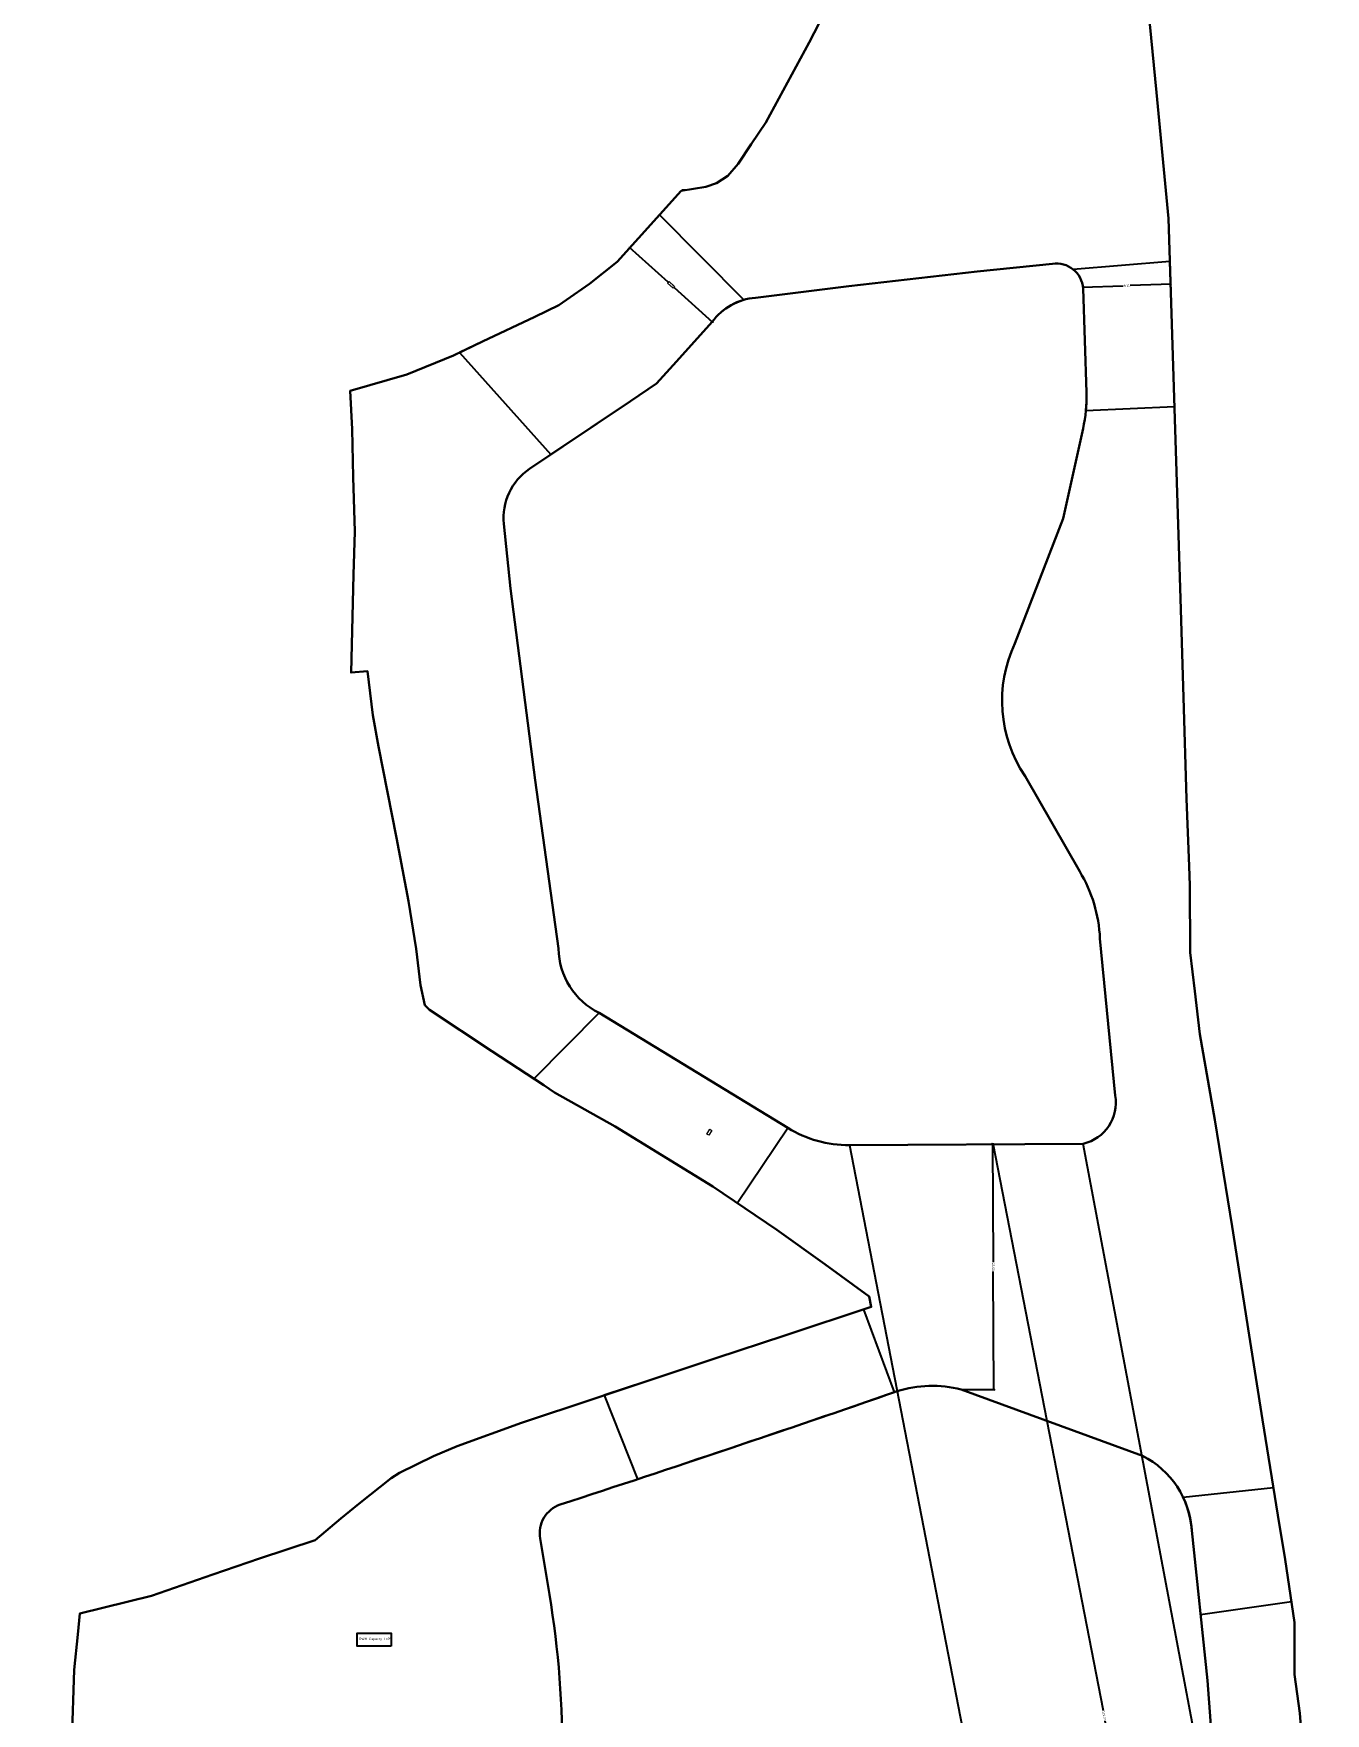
# Model space of a CAD drawing. Header units: metres. Extents: x 256329 to 886268, y -249371 to 355.
# Drawn here: x 284054.3 to 284188.7, y -1153.4 to -978.6 of the extents above; entities that cross this region are included whole.
import ezdxf

# ---------------------------------------------------------------- set-up
doc = ezdxf.new("R2010")
doc.units = ezdxf.units.M
doc.header["$MEASUREMENT"] = 0
doc.header["$PDMODE"] = 35
doc.linetypes.add('CONTINULUS', pattern=[0])
doc.linetypes.add('DASHED', pattern=[0.75, 0.5, -0.25])
doc.layers.get('0').update_dxf_attribs({"lineweight": 18})
doc.layers.get('Defpoints').update_dxf_attribs({"lineweight": 20})
for name, color, linetype, lineweight in [('A-COL', 2, 'Continuous', 0), ('BLK_1_COVERED_AREA', 140, 'Continuous', 30), ('BLK_1_LVL_0_BLDG_FOOT_PRINT', 1, 'DASHED', 9), ('BLK_2_COVERED_AREA', 140, 'Continuous', 30), ('PLOT_BOUNDARY', 3, 'Continuous', 30)]:
    doc.layers.add(name, color=color, linetype=linetype, lineweight=lineweight)
for name, color, linetype, plot in [('BLK_1_LVL_0_FRONT_SETBACK', 2, 'Continuous', False), ('BLK_1_LVL_0_REAR_SETBACK', 11, 'Continuous', False), ('BLK_1_LVL_0_SIDE_SETBACK1', 171, 'Continuous', False), ('BLK_1_LVL_0_SIDE_SETBACK2', 102, 'Continuous', False), ('RWH', 4, 'Continuous', False)]:
    doc.layers.add(name, color=color, linetype=linetype, plot=plot)
for name, color, linetype in [('BLK_2_LVL_0_BLDG_FOOT_PRINT', 22, 'Continuous'), ('BLK_2_LVL_0_REAR_SETBACK', 11, 'Continuous'), ('BLK_2_LVL_0_SIDE_SETBACK1', 171, 'Continuous'), ('DIST_BETWEEN_BLK_1_BLK_2', 7, 'Continuous')]:
    doc.layers.add(name, color=color, linetype=linetype)
doc.styles.get("Standard").update_dxf_attribs({"font": 'arial.ttf'})
doc.dimstyles.new('METRIC DIM', dxfattribs={"dimtxt": 0.23, "dimasz": 0.18, "dimexe": 0.1, "dimexo": 0.1, "dimgap": 0.09, "dimtad": 0, "dimzin": 0, "dimdsep": 46, "dimtxsty": 'Standard', "dimblk": 'OBLIQUE', "dimcen": 0, "dimdle": 0.1, "dimclrd": 147, "dimclre": 147, "dimclrt": 7, "dimadec": 0, "dimazin": 0, "dimtfac": 1, "dimtofl": 0, "dimtmove": 0, "dimatfit": 2, "dimfxl": 0.125, "dimtolj": 1, "dimtzin": 0, "dimarcsym": 0})

# ---------------------------------------------------------------- blocks, each defined once
blk = doc.blocks.new('_Oblique')
at = {"color": 0, "linetype": 'ByBlock', "lineweight": -2}
blk.add_line((-0.5, -0.5), (0.5, 0.5), dxfattribs=at)
blk = doc.blocks.new('*D27')
at = {"layer": 'BLK_1_LVL_0_SIDE_SETBACK1', "color": 147, "lineweight": -2, "transparency": 16777216}
for p, q in [((284116.237768, -1000.773402), (284120.243389, -1004.394395)), ((284124.942232, -1008.642046), (284120.936611, -1005.021052))]:
    blk.add_line(p, q, dxfattribs=at)
at = {"layer": 'Defpoints', "color": 0, "transparency": 16777216}
for p in [(284116.31195, -1000.840461, -1.151947), (284116.31195, -1000.840461), (284124.868049, -1008.574986, -1.109306)]:
    blk.add_point(p, dxfattribs=at)
at = {"layer": 'BLK_1_LVL_0_SIDE_SETBACK1', "color": 147, "lineweight": -2, "transparency": 16777216, "xscale": 0.18, "yscale": 0.18, "zscale": 0.18}
for p, rotation in [((284116.31195, -1000.840461), 137.887113), ((284124.868049, -1008.574986), 317.887113)]:
    blk.add_blockref('_Oblique', p, dxfattribs=dict(at, rotation=rotation))
at = {"layer": 'BLK_1_LVL_0_SIDE_SETBACK1', "color": 7, "transparency": 16777216, "insert": (284120.59, -1004.707724), "char_height": 0.23, "attachment_point": 5, "rotation": 317.88711317}
blk.add_mtext('\\A1;11.53', dxfattribs=at)
blk = doc.blocks.new('*D234')
at = {"layer": 'BLK_1_LVL_0_REAR_SETBACK', "color": 147, "lineweight": -2, "transparency": 16777216}
for p, q in [((284163.341962, -1004.940936), (284167.629117, -1004.80524)), ((284163.443315, -1004.982096), (284163.438749, -1004.837823)), ((284172.648941, -1004.646354), (284168.361786, -1004.78205)), ((284172.550393, -1004.693842), (284172.545827, -1004.549568))]:
    blk.add_line(p, q, dxfattribs=at)
at = {"layer": 'Defpoints', "color": 0, "transparency": 16777216}
for p in [(284163.446479, -1005.082046, -1.109306), (284172.548991, -1004.649518), (284172.553557, -1004.793791, -1.151947)]:
    blk.add_point(p, dxfattribs=at)
at = {"layer": 'BLK_1_LVL_0_REAR_SETBACK', "color": 147, "lineweight": -2, "transparency": 16777216, "xscale": 0.18, "yscale": 0.18, "zscale": 0.18}
for p, rotation in [((284163.441912, -1004.937773), 181.812906), ((284172.548991, -1004.649518), 1.812906)]:
    blk.add_blockref('_Oblique', p, dxfattribs=dict(at, rotation=rotation))
at = {"layer": 'BLK_1_LVL_0_REAR_SETBACK', "color": 7, "transparency": 16777216, "insert": (284167.995451, -1004.793645), "char_height": 0.23, "attachment_point": 5, "rotation": 1.81290621}
blk.add_mtext('\\A1;9.11', dxfattribs=at)
blk = doc.blocks.new('*D28')
at = {"layer": 'BLK_1_LVL_0_SIDE_SETBACK2', "color": 147, "lineweight": -2, "transparency": 16777216}
for p, q in [((284153.992343, -1094.186901), (284153.992343, -1094.186901)), ((284154.07144, -1094.069667), (284165.542585, -1153.124068)), ((284177.225993, -1213.271223), (284165.754849, -1154.216822)), ((284177.10876, -1213.192126), (284177.10876, -1213.192126))]:
    blk.add_line(p, q, dxfattribs=at)
at = {"layer": 'Defpoints', "color": 0, "transparency": 16777216}
for p in [(284154.090509, -1094.167832, 1.152818), (284177.206925, -1213.173058), (284177.206925, -1213.173058)]:
    blk.add_point(p, dxfattribs=at)
at = {"layer": 'BLK_1_LVL_0_SIDE_SETBACK2', "color": 147, "lineweight": -2, "transparency": 16777216, "xscale": 0.18, "yscale": 0.18, "zscale": 0.18}
for p, rotation in [((284154.090509, -1094.167832), 100.992644), ((284177.206925, -1213.173058), 280.992644)]:
    blk.add_blockref('_Oblique', p, dxfattribs=dict(at, rotation=rotation))
at = {"layer": 'BLK_1_LVL_0_SIDE_SETBACK2', "color": 7, "transparency": 16777216, "insert": (284165.648717, -1153.670445), "char_height": 0.23, "attachment_point": 5, "rotation": 280.99264364}
blk.add_mtext('\\A1;121.23', dxfattribs=at)
blk = doc.blocks.new('*D1042')
at = {"layer": 'Defpoints', "color": 0, "linetype": 'CONTINULUS', "ltscale": 0.05, "transparency": 16777216}
for p in [(284150.608206, -1094.188839, -1.109306), (284154.017429, -1094.168273), (284150.762181, -1119.71386, -1.109306)]:
    blk.add_point(p, dxfattribs=at)
at = {"layer": 'DIST_BETWEEN_BLK_1_BLK_2', "color": 147, "lineweight": -2, "ltscale": 0.05, "transparency": 16777216}
for p, q in [((284150.708204, -1094.188236), (284154.117428, -1094.16767)), ((284154.016826, -1094.068275), (284154.091522, -1106.450765)), ((284154.172008, -1119.793293), (284154.097313, -1107.410803)), ((284150.862179, -1119.713257), (284154.271403, -1119.692691))]:
    blk.add_line(p, q, dxfattribs=at)
at = {"layer": 'DIST_BETWEEN_BLK_1_BLK_2', "color": 147, "linetype": 'CONTINULUS', "lineweight": -2, "ltscale": 0.05, "transparency": 16777216, "xscale": 0.18, "yscale": 0.18, "zscale": 0.18}
for p, rotation in [((284154.017429, -1094.168273), 90.345623), ((284154.171405, -1119.693295), 270.3456229999999)]:
    blk.add_blockref('_Oblique', p, dxfattribs=dict(at, rotation=rotation))
at = {"layer": 'DIST_BETWEEN_BLK_1_BLK_2', "color": 7, "linetype": 'CONTINULUS', "ltscale": 0.05, "transparency": 16777216, "insert": (284154.094417, -1106.930784), "char_height": 0.23, "attachment_point": 5, "rotation": 270.34562346}
blk.add_mtext('\\A1;25.53', dxfattribs=at)

msp = doc.modelspace()

# ---------------------------------------------------------------- linework, layer by layer
at = {"color": 6, "ltscale": 0.05}
for points in [[(284120.231351, -1004.54192), (284120.388955, -1004.367576), (284120.948648, -1004.873527), (284120.791045, -1005.047871)], [(284124.319055, -1093.11671), (284124.632076, -1092.607289), (284124.832182, -1092.730247), (284124.519161, -1093.239667)]]:
    msp.add_lwpolyline(points, close=True, dxfattribs=at)
at = {"layer": 'A-COL', "color": 1, "linetype": 'ByBlock', "elevation": -1.151947}
for points in [[(284137.579259, -974.334252), (284134.966759, -979.486252), (284132.697259, -983.643252), (284130.427759, -987.800252), (284128.908849, -990.06638), (284127.571759, -992.103252), (284126.478759, -993.363252), (284125.297094, -994.11642), (284124.523412, -994.402105), (284123.808759, -994.585252), (284122.624723, -994.777285), (284121.747759, -994.827252), (284114.991228, -1002.301473), (284112.108759, -1004.617252), (284108.923759, -1006.824252), (284106.400259, -1008.033252), (284100.972259, -1010.603252), (284097.966759, -1012.050252), (284093.086759, -1014.025252), (284087.212759, -1015.735252), (284087.406759, -1019.734252), (284087.519251, -1024.712743), (284087.681759, -1030.377252), (284087.562259, -1034.904752), (284087.302759, -1045.070252), (284088.99557, -1044.917292), (284089.561759, -1049.489252), (284089.981352, -1051.773235), (284090.161228, -1052.752358), (284091.092493, -1057.518805), (284092.023759, -1062.285252), (284093.280833, -1068.881493), (284094.083267, -1073.810683), (284094.516759, -1077.599252), (284094.977759, -1079.684252), (284095.438759, -1080.182252), (284101.946259, -1084.479252), (284107.332512, -1088.035875), (284108.453759, -1088.776252), (284114.754437, -1092.331877), (284124.929759, -1098.584252), (284131.572759, -1103.085252), (284136.593018, -1106.659577), (284141.188759, -1110.018252), (284141.409743, -1111.112235), (284132.420251, -1114.075243), (284125.243478, -1116.434472), (284117.969501, -1118.857286), (284112.665879, -1120.623815), (284105.032759, -1123.166252), (284098.332465, -1125.607663), (284095.857743, -1126.655235), (284092.333743, -1128.372235), (284091.468743, -1128.919235), (284088.098251, -1131.615243), (284086.232944, -1133.139922), (284083.569801, -1135.378217), (284077.757961, -1137.292682), (284072.913438, -1138.9712), (284066.537743, -1141.180235), (284059.074459, -1143.0299), (284058.854833, -1145.191561), (284058.47952, -1148.885583), (284058.240759, -1156.301252)], [(284186.179708, -1155.699087), (284186.002759, -1153.381252), (284185.428759, -1149.377252), (284185.460743, -1143.959235), (284184.463753, -1137.398918), (284183.715615, -1132.785948), (284182.11968, -1122.865663), (284180.739607, -1114.028992), (284178.943175, -1102.74908), (284177.171759, -1091.626252), (284175.587627, -1082.720381), (284175.086759, -1078.218752), (284174.576471, -1074.200679), (284174.541774, -1067.21917), (284174.477915, -1065.209699), (284174.207468, -1058.205875), (284173.88619, -1047.672242), (284173.571884, -1037.367224), (284173.236049, -1026.356319), (284172.332254, -997.801986), (284171.075099, -984.69572), (284170.390759, -977.561252)]]:
    msp.add_lwpolyline(points, dxfattribs=at)
at = {"layer": 'A-COL', "color": 1, "linetype": 'ByBlock'}
for points in [[(284137.579259, -974.334252), (284134.966759, -979.486252), (284132.697259, -983.643252), (284130.427759, -987.800252), (284128.908849, -990.06638), (284127.571759, -992.103252), (284126.478759, -993.363252), (284125.297094, -994.11642), (284124.523412, -994.402105), (284123.808759, -994.585252), (284122.624723, -994.777285), (284121.747759, -994.827252), (284114.991228, -1002.301473), (284112.108759, -1004.617252), (284108.923759, -1006.824252), (284106.400259, -1008.033252), (284100.972259, -1010.603252), (284097.966759, -1012.050252), (284093.086759, -1014.025252), (284087.212759, -1015.735252), (284087.406759, -1019.734252), (284087.519251, -1024.712743), (284087.681759, -1030.377252), (284087.562259, -1034.904752), (284087.302759, -1045.070252), (284088.99557, -1044.917292), (284089.561759, -1049.489252), (284089.981352, -1051.773235), (284090.161228, -1052.752358), (284091.092493, -1057.518805), (284092.023759, -1062.285252), (284093.280833, -1068.881493), (284094.083267, -1073.810683), (284094.516759, -1077.599252), (284094.977759, -1079.684252), (284095.438759, -1080.182252), (284101.946259, -1084.479252), (284107.332512, -1088.035875), (284108.453759, -1088.776252), (284114.754437, -1092.331877), (284124.929759, -1098.584252), (284131.572759, -1103.085252), (284136.593018, -1106.659577), (284141.188759, -1110.018252), (284141.409743, -1111.112235), (284132.420251, -1114.075243), (284125.243478, -1116.434472), (284117.969501, -1118.857286), (284112.665879, -1120.623815), (284105.032759, -1123.166252), (284098.332465, -1125.607663), (284095.857743, -1126.655235), (284092.333743, -1128.372235), (284091.468743, -1128.919235), (284088.098251, -1131.615243), (284086.232944, -1133.139922), (284083.569801, -1135.378217), (284077.757961, -1137.292682), (284072.913438, -1138.9712), (284066.537743, -1141.180235), (284059.074459, -1143.0299), (284058.854833, -1145.191561), (284058.47952, -1148.885583), (284058.240759, -1156.301252)], [(284186.179708, -1155.699087), (284186.002759, -1153.381252), (284185.428759, -1149.377252), (284185.460743, -1143.959235), (284184.463753, -1137.398918), (284183.715615, -1132.785948), (284182.11968, -1122.865663), (284180.739607, -1114.028992), (284178.943175, -1102.74908), (284177.171759, -1091.626252), (284175.587627, -1082.720381), (284175.086759, -1078.218752), (284174.576471, -1074.200679), (284174.541774, -1067.21917), (284174.477915, -1065.209699), (284174.207468, -1058.205875), (284173.88619, -1047.672242), (284173.571884, -1037.367224), (284173.236049, -1026.356319), (284172.332254, -997.801986), (284171.075099, -984.69572), (284170.390759, -977.561252)]]:
    msp.add_lwpolyline(points, dxfattribs=at)
at = {"layer": 'BLK_1_COVERED_AREA', "color": 140}
msp.add_lwpolyline([(284103.193337, -1029.601038), (284103.887402, -1036.313837), (284106.437554, -1056.262804), (284108.873767, -1073.803025, 0.281271), (284113.09114, -1080.481372), (284132.738245, -1092.477941, 0.139446), (284139.143313, -1094.257999), (284163.460446, -1094.11131, 0.402239), (284166.785455, -1089.094967), (284165.202365, -1072.756167, 0.126137), (284163.09762, -1065.784362), (284157.407576, -1055.836535, -0.264211), (284156.353192, -1042.039081), (284161.366467, -1029.044785), (284163.444929, -1019.673405, 0.062728), (284163.796422, -1015.903355), (284163.446479, -1005.082046, 0.440797), (284160.270259, -1002.525295), (284152.447358, -1003.317548), (284139.096354, -1004.831054), (284129.370971, -1006.045779, 0.219816), (284124.868049, -1008.574986), (284121.1643, -1012.67059), (284119.061791, -1014.976572), (284116.352393, -1016.80351), (284105.872652, -1023.869305, 0.27692)], format="xyb", close=True, dxfattribs=at)
at = {"layer": 'BLK_1_LVL_0_BLDG_FOOT_PRINT', "color": 14, "elevation": 0.042641}
msp.add_lwpolyline([(284103.193337, -1029.601038), (284103.887402, -1036.313837), (284106.437554, -1056.262804), (284108.873767, -1073.803025, 0.281271), (284113.09114, -1080.481372), (284132.738245, -1092.477941, 0.139446), (284139.143313, -1094.257999), (284163.460446, -1094.11131, 0.402239), (284166.785455, -1089.094967), (284165.202365, -1072.756167, 0.126137), (284163.09762, -1065.784362), (284157.407576, -1055.836535, -0.264211), (284156.353192, -1042.039081), (284161.366467, -1029.044785), (284163.444929, -1019.673405, 0.062728), (284163.796422, -1015.903355), (284163.446479, -1005.082046, 0.440797), (284160.270259, -1002.525295), (284152.447358, -1003.317548), (284139.096354, -1004.831054), (284129.370971, -1006.045779, 0.219816), (284124.868049, -1008.574986), (284121.1643, -1012.67059), (284119.061791, -1014.976572), (284116.352393, -1016.80351), (284105.872652, -1023.869305, 0.27692)], format="xyb", close=True, dxfattribs=at)
at = {"layer": 'BLK_1_LVL_0_FRONT_SETBACK', "color": 2}
msp.add_lwpolyline([(284113.09114, -1080.481372), (284106.302627, -1087.355827), (284107.332512, -1088.035875), (284108.453759, -1088.776252), (284114.754437, -1092.331877), (284124.929759, -1098.584252), (284127.44581, -1100.289015), (284132.738245, -1092.477941)], close=True, dxfattribs=at)
at = {"layer": 'BLK_1_LVL_0_REAR_SETBACK', "color": 11}
msp.add_lwpolyline([(284172.474234, -1002.287672), (284162.421872, -1003.103637, -0.210621), (284163.446479, -1005.082046), (284163.796422, -1015.903355, -0.031333), (284163.738919, -1017.799404), (284172.951532, -1017.367332)], format="xyb", close=True, dxfattribs=at)
at = {"layer": 'BLK_1_LVL_0_SIDE_SETBACK1', "color": 171}
msp.add_lwpolyline([(284124.868049, -1008.574986, -0.167021), (284128.140293, -1006.270718), (284119.396186, -997.428613), (284114.991228, -1002.301473), (284112.108759, -1004.617252), (284108.923759, -1006.824252), (284106.400259, -1008.033252), (284100.972259, -1010.603252), (284098.561393, -1011.763965), (284108.077916, -1022.382442), (284116.352393, -1016.80351), (284119.061791, -1014.976572), (284121.1643, -1012.67059)], format="xyb", close=True, dxfattribs=at)
at = {"layer": 'BLK_1_LVL_0_SIDE_SETBACK2', "color": 102}
msp.add_lwpolyline([(284163.460446, -1094.11131), (284139.143313, -1094.257999), (284163.49888, -1220.02917), (284171.116918, -1216.21899), (284183.296931, -1210.127126), (284185.139655, -1209.205483)], close=True, dxfattribs=at)
at = {"layer": 'BLK_2_COVERED_AREA', "color": 140, "elevation": 1.151947}
msp.add_lwpolyline([(284109.045138, -1131.681244, 0.004672), (284144.098531, -1119.886188, -0.144172), (284150.762181, -1119.71386), (284169.627715, -1126.608753, -0.26933), (284174.750825, -1134.388111), (284176.39426, -1149.993454), (284177.402913, -1163.517802), (284180.914476, -1196.624576, -0.334868), (284177.697963, -1202.762914), (284169.839546, -1206.693321, 0.001277), (284146.944525, -1218.144322, -0.202785), (284135.165276, -1218.898877, -0.015567), (284111.436288, -1209.768755, -0.430968), (284103.259244, -1184.683203, 0.117898), (284109.290258, -1158.528242, 0.042938), (284107.930328, -1141.025864), (284106.975494, -1135.223373, -0.370217)], format="xyb", close=True, dxfattribs=at)
at = {"layer": 'BLK_2_LVL_0_BLDG_FOOT_PRINT', "color": 14, "elevation": 1.194588}
msp.add_lwpolyline([(284109.045138, -1131.681244, 0.004672), (284144.098531, -1119.886188, -0.144172), (284150.762181, -1119.71386), (284169.627715, -1126.608753, -0.26933), (284174.750825, -1134.388111), (284176.39426, -1149.993454), (284177.402913, -1163.517802), (284180.914476, -1196.624576, -0.334868), (284177.697963, -1202.762914), (284169.839546, -1206.693321, 0.001277), (284146.944525, -1218.144322, -0.202785), (284135.165276, -1218.898877, -0.015567), (284111.436288, -1209.768755, -0.430968), (284103.259244, -1184.683203, 0.117898), (284109.290258, -1158.528242, 0.042938), (284107.930328, -1141.025864), (284106.975494, -1135.223373, -0.370217)], format="xyb", close=True, dxfattribs=at)
at = {"layer": 'BLK_2_LVL_0_REAR_SETBACK', "color": 11, "elevation": 1.151947}
msp.add_lwpolyline([(284184.463753, -1137.398918), (284183.715615, -1132.785948), (284183.256073, -1129.92945), (284173.874979, -1130.943718, -0.096708), (284174.750825, -1134.388111), (284175.671993, -1143.135122), (284185.126591, -1141.760472)], format="xyb", close=True, dxfattribs=at)
at = {"layer": 'BLK_2_LVL_0_SIDE_SETBACK1', "color": 171, "elevation": 1.151947}
msp.add_lwpolyline([(284143.834124, -1119.977896), (284140.628443, -1111.369757), (284132.420251, -1114.075243), (284125.243478, -1116.434472), (284117.969501, -1118.857286), (284113.622045, -1120.305335), (284117.077311, -1129.042807, 0.003569)], format="xyb", close=True, dxfattribs=at)
at = {"layer": 'PLOT_BOUNDARY', "color": 70}
for points in [[(284137.579259, -974.334252), (284134.966759, -979.486252), (284132.697259, -983.643252), (284130.427759, -987.800252), (284128.908849, -990.06638), (284127.571759, -992.103252), (284126.478759, -993.363252), (284125.297094, -994.11642), (284124.198686, -994.522011), (284121.650026, -994.935366), (284114.991228, -1002.301473), (284112.108759, -1004.617252), (284108.923759, -1006.824252), (284106.400259, -1008.033252), (284100.972259, -1010.603252), (284097.966759, -1012.050252), (284093.086759, -1014.025252), (284087.212759, -1015.735252), (284087.406759, -1019.734252), (284087.519251, -1024.712743), (284087.681759, -1030.377252), (284087.562259, -1034.904752), (284087.302759, -1045.070252), (284088.99557, -1044.917292), (284089.561759, -1049.489252), (284090.161228, -1052.752358), (284091.092493, -1057.518805), (284092.023759, -1062.285252), (284093.280833, -1068.881493), (284094.083267, -1073.810683), (284094.516759, -1077.599252), (284094.977759, -1079.684252), (284095.438759, -1080.182252), (284101.946259, -1084.479252), (284107.332512, -1088.035875), (284108.453759, -1088.776252), (284114.754437, -1092.331877), (284124.929759, -1098.584252), (284131.572759, -1103.085252), (284136.593018, -1106.659577), (284141.188759, -1110.018252), (284141.409743, -1111.112235), (284132.420251, -1114.075243), (284125.243478, -1116.434472), (284117.969501, -1118.857286), (284112.665879, -1120.623815), (284105.032759, -1123.166252), (284098.332465, -1125.607663), (284095.857743, -1126.655235), (284092.333743, -1128.372235), (284091.468743, -1128.919235), (284088.098251, -1131.615243), (284086.232944, -1133.139922), (284083.569801, -1135.378217), (284077.757961, -1137.292682), (284072.913438, -1138.9712), (284066.537743, -1141.180235), (284059.074459, -1143.0299), (284058.854833, -1145.191561), (284058.47952, -1148.885583), (284058.240759, -1156.301252)], [(284186.179708, -1155.699087), (284186.002759, -1153.381252), (284185.428759, -1149.377252), (284185.460743, -1143.959235), (284184.463753, -1137.398918), (284183.715615, -1132.785948), (284182.11968, -1122.865663), (284180.739607, -1114.028992), (284178.943175, -1102.74908), (284177.171759, -1091.626252), (284175.587627, -1082.720381), (284175.086759, -1078.218752), (284174.576471, -1074.200679), (284174.541774, -1067.21917), (284174.477915, -1065.209699), (284174.207468, -1058.205875), (284173.88619, -1047.672242), (284173.571884, -1037.367224), (284173.236049, -1026.356319), (284172.332254, -997.801986), (284171.075099, -984.69572), (284170.390759, -977.561252)]]:
    msp.add_lwpolyline(points, dxfattribs=at)
at = {"layer": 'RWH', "color": 4}
msp.add_lwpolyline([(284091.467492, -1146.415077), (284087.913894, -1146.415077), (284087.913894, -1145.065076), (284091.467492, -1145.065076), (284091.467492, -1146.415077)], close=True, dxfattribs=at)
at = {"layer": 'RWH', "color": 4, "elevation": 1.151947}
msp.add_lwpolyline([(284091.467492, -1146.415077), (284087.913894, -1146.415077), (284087.913894, -1145.065076), (284091.467492, -1145.065076), (284091.467492, -1146.415077)], close=True, dxfattribs=at)

# ---------------------------------------------------------------- texts
at = {"layer": 'RWH', "color": 4, "char_height": 0.25, "attachment_point": 1}
for insert in [(284088.124041, -1145.540721), (284088.124041, -1145.540721, 1.151947)]:
    msp.add_mtext_dynamic_manual_height_columns('RWH_Capacity_L=25', width=1.302642, gutter_width=1.25, heights=[0], dxfattribs=dict(at, insert=insert))

# ---------------------------------------------------------------- dimensions: what is measured, and where the dimension line sits
at = {"layer": 'BLK_1_LVL_0_REAR_SETBACK', "color": 2}
dim = msp.add_aligned_dim(p1=(284163.446479, -1005.082046, 0.042641), p2=(284172.553557, -1004.793791), distance=0.144345, dimstyle='METRIC DIM', override={"dimfxl": 0.18}, dxfattribs=at)
dim.commit()
dim.dimension.update_dxf_attribs({"geometry": '*D234', "text_midpoint": (284167.995451, -1004.793645, 1.151947)})
at = {"layer": 'BLK_1_LVL_0_SIDE_SETBACK1', "color": 2}
dim = msp.add_aligned_dim(p1=(284124.868049, -1008.574986, 0.042641), p2=(284116.31195, -1000.840461), distance=0, dimstyle='METRIC DIM', override={"dimfxl": 0.18}, dxfattribs=at)
dim.commit()
dim.dimension.update_dxf_attribs({"geometry": '*D27', "text_midpoint": (284120.59, -1004.707724, 1.151947)})
at = {"layer": 'BLK_1_LVL_0_SIDE_SETBACK2', "color": 2}
dim = msp.add_aligned_dim(p1=(284154.090509, -1094.167832, 1.152818), p2=(284177.206925, -1213.173058), distance=0, dimstyle='METRIC DIM', override={"dimfxl": 0.18}, dxfattribs=at)
dim.commit()
dim.dimension.update_dxf_attribs({"geometry": '*D28', "text_midpoint": (284165.648717, -1153.670445)})
at = {"layer": 'DIST_BETWEEN_BLK_1_BLK_2', "color": 7, "linetype": 'CONTINULUS', "ltscale": 0.05}
dim = msp.add_aligned_dim(p1=(284150.762181, -1119.71386, 1.194588), p2=(284150.608206, -1094.188839, 1.194588), distance=-3.409285, dimstyle='METRIC DIM', override={"dimfxl": 0.18}, dxfattribs=at)
dim.commit()
dim.dimension.update_dxf_attribs({"geometry": '*D1042', "text_midpoint": (284154.094417, -1106.930784, 2.303895)})

doc.saveas('drawing.dxf')
